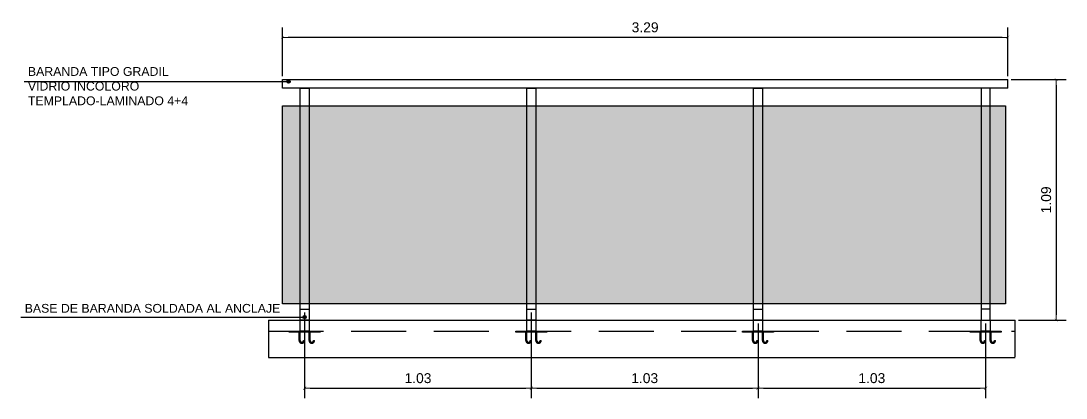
# Model space of a CAD drawing. Extents: x 465 to 637, y -105 to -61.
# Drawn here: x 590.081 to 594.83, y -64.207 to -62.491 of the extents above; entities that cross this region are included whole.
import ezdxf

# ---------------------------------------------------------------- set-up
doc = ezdxf.new("R2010")
doc.units = 0
doc.linetypes.add('DASHED2', pattern=[0.375, 0.25, -0.125])
for name, color, linetype in [('A-Balcon', 1, 'Continuous'), ('Fachada 02', 2, 'Continuous'), ('TX-5-texto 01', 1, 'Continuous')]:
    doc.layers.add(name, color=color, linetype=linetype)
doc.layers.add('A-Cotas', color=1, linetype='Continuous', lineweight=5)
doc.layers.add('M1-Muro Común 20', color=12, linetype='Continuous', transparency=0.5)
doc.styles.add('ARIAL', font='arial.ttf')
doc.styles.add('ROMANS', font='arial.ttf')
doc.dimstyles.new('ST-COTA-25', dxfattribs={"dimscale": 0.25, "dimtxt": 0.18, "dimasz": 0.1, "dimexe": 0.18, "dimexo": 0.0625, "dimgap": 0.09, "dimtad": 1, "dimzin": 4, "dimdsep": 46, "dimtxsty": 'ARIAL', "dimblk1": 'COTA_N', "dimblk2": 'COTA_N', "dimsah": 1, "dimcen": 0.09, "dimclrd": 8, "dimclre": 8, "dimclrt": 140, "dimadec": 0, "dimazin": 0, "dimtfac": 1, "dimtix": 1, "dimtmove": 0, "dimatfit": 3, "dimldrblk": 'COTA_N', "dimfxl": 0.18, "dimtolj": 1, "dimtzin": 0, "dimarcsym": 0})

# ---------------------------------------------------------------- blocks, each defined once
blk = doc.blocks.new('A$C123A79A1')
h = blk.add_hatch(color=256)
h.dxf.hatch_style = 1
edge = h.paths.add_edge_path()
edge.add_arc((0.0029, 0.0029), 0.00293, 0, 360)
blk.add_circle((0.0029, 0.0029), 0.00293)
blk = doc.blocks.new('A$Cc30b21b0')
at = {"color": 252, "linetype": 'DASHED2'}
for p, q in [((-0.025, -0.0425), (-0.025, -0.004)), ((-0.02, -0.0425), (-0.02, -0.004)), ((-0.005, -0.0425), (0, -0.0425)), ((0.02, -0.0425), (0.02, -0.004)), ((0.025, -0.0425), (0.025, -0.004)), ((0.04, -0.0425), (0.045, -0.0425))]:
    blk.add_line(p, q, dxfattribs=at)
for points in [[(-0.02, 0.0503), (0.02, 0.0503), (0.02, 0), (-0.02, 0)], [(-0.07, 0), (0.07, 0), (0.07, -0.004), (-0.07, -0.004)]]:
    blk.add_lwpolyline(points, close=True, dxfattribs=at)
for centre, radius in [((-0.0125, -0.0425), 0.0125), ((-0.0125, -0.0425), 0.0075), ((0.0325, -0.0425), 0.0125), ((0.0325, -0.0425), 0.0075)]:
    blk.add_arc(centre, radius, 180, 0, dxfattribs=at)
blk = doc.blocks.new('COTA_N')
for p, q in [((-1, 0), (0, 0)), ((0, 0.5), (0, -0.5))]:
    blk.add_line(p, q)
at = {"color": 3, "const_width": 0.065}
blk.add_lwpolyline([(0.14, 0.14), (0.28, 0.28), (0, 0), (-0.14, -0.14), (-0.28, -0.28)], dxfattribs=at)
blk = doc.blocks.new('*D386')
at = {"layer": 'A-Cotas', "color": 8, "lineweight": -2, "transparency": 16777216}
for p, q in [((591.3699, -63.8183, 0), (591.3699, -64.2071, 0)), ((592.3999, -63.8182, 0), (592.3999, -64.2071, 0)), ((591.3949, -64.1621, 0), (592.3749, -64.1621, 0))]:
    blk.add_line(p, q, dxfattribs=at)
at = {"layer": 'Defpoints', "color": 0, "transparency": 16777216}
for p in [(591.3699, -63.8027, 0), (592.3999, -63.8026, 0), (592.3999, -64.1621, 0)]:
    blk.add_point(p, dxfattribs=at)
at = {"layer": 'A-Cotas', "color": 8, "lineweight": -2, "transparency": 16777216, "xscale": 0.025, "yscale": 0.025, "zscale": 0.025, "rotation": 180}
blk.add_blockref('COTA_N', (591.3699, -64.1621, 0), dxfattribs=at)
at = {"layer": 'A-Cotas', "color": 8, "lineweight": -2, "transparency": 16777216, "xscale": 0.025, "yscale": 0.025, "zscale": 0.025}
blk.add_blockref('COTA_N', (592.3999, -64.1621, 0), dxfattribs=at)
at = {"layer": 'A-Cotas', "transparency": 16777216, "insert": (591.8849, -64.1166, 0), "char_height": 0.045, "attachment_point": 5, "style": 'ARIAL'}
blk.add_mtext('\\A1;1.03', dxfattribs=at)
blk = doc.blocks.new('*D387')
at = {"layer": 'A-Cotas', "color": 8, "lineweight": -2, "transparency": 16777216}
for p, q in [((592.3999, -63.8182, 0), (592.3999, -64.2071, 0)), ((593.4299, -63.8682, 0), (593.4299, -64.2071, 0)), ((592.4249, -64.1621, 0), (593.4049, -64.1621, 0))]:
    blk.add_line(p, q, dxfattribs=at)
at = {"layer": 'Defpoints', "color": 0, "transparency": 16777216}
for p in [(592.3999, -63.8026, 0), (593.4299, -63.8526, 0), (593.4299, -64.1621, 0)]:
    blk.add_point(p, dxfattribs=at)
at = {"layer": 'A-Cotas', "color": 8, "lineweight": -2, "transparency": 16777216, "xscale": 0.025, "yscale": 0.025, "zscale": 0.025, "rotation": 180}
blk.add_blockref('COTA_N', (592.3999, -64.1621, 0), dxfattribs=at)
at = {"layer": 'A-Cotas', "color": 8, "lineweight": -2, "transparency": 16777216, "xscale": 0.025, "yscale": 0.025, "zscale": 0.025}
blk.add_blockref('COTA_N', (593.4299, -64.1621, 0), dxfattribs=at)
at = {"layer": 'A-Cotas', "transparency": 16777216, "insert": (592.9149, -64.1166, 0), "char_height": 0.045, "attachment_point": 5, "style": 'ARIAL'}
blk.add_mtext('\\A1;1.03', dxfattribs=at)
blk = doc.blocks.new('*D388')
at = {"layer": 'A-Cotas', "color": 8, "lineweight": -2, "transparency": 16777216}
for p, q in [((593.4299, -63.8682, 0), (593.4299, -64.207, 0)), ((594.464, -63.8682, 0), (594.464, -64.207, 0)), ((593.4549, -64.162, 0), (594.439, -64.162, 0))]:
    blk.add_line(p, q, dxfattribs=at)
at = {"layer": 'Defpoints', "color": 0, "transparency": 16777216}
for p in [(593.4299, -63.8526, 0), (594.464, -63.8526, 0), (594.464, -64.162, 0)]:
    blk.add_point(p, dxfattribs=at)
at = {"layer": 'A-Cotas', "color": 8, "lineweight": -2, "transparency": 16777216, "xscale": 0.025, "yscale": 0.025, "zscale": 0.025, "rotation": 180}
blk.add_blockref('COTA_N', (593.4299, -64.162, 0), dxfattribs=at)
at = {"layer": 'A-Cotas', "color": 8, "lineweight": -2, "transparency": 16777216, "xscale": 0.025, "yscale": 0.025, "zscale": 0.025}
blk.add_blockref('COTA_N', (594.464, -64.162, 0), dxfattribs=at)
at = {"layer": 'A-Cotas', "transparency": 16777216, "insert": (593.947, -64.1165, 0), "char_height": 0.045, "attachment_point": 5, "style": 'ARIAL'}
blk.add_mtext('\\A1;1.03', dxfattribs=at)
blk = doc.blocks.new('*D389')
at = {"layer": 'A-Cotas', "color": 8, "lineweight": -2, "transparency": 16777216}
for p, q in [((594.5799, -62.758, 0), (594.8296, -62.758, 0)), ((594.7846, -62.783, 0), (594.7846, -63.8277, 0)), ((594.6132, -63.8527, 0), (594.8296, -63.8527, 0))]:
    blk.add_line(p, q, dxfattribs=at)
at = {"layer": 'Defpoints', "color": 0, "transparency": 16777216}
for p in [(594.5642, -62.758, 0), (594.5976, -63.8527, 0), (594.7846, -63.8527, 0)]:
    blk.add_point(p, dxfattribs=at)
at = {"layer": 'A-Cotas', "color": 8, "lineweight": -2, "transparency": 16777216, "xscale": 0.025, "yscale": 0.025, "zscale": 0.025}
for p, rotation in [((594.7846, -62.758, 0), 90), ((594.7846, -63.8527, 0), 270)]:
    blk.add_blockref('COTA_N', p, dxfattribs=dict(at, rotation=rotation))
at = {"layer": 'A-Cotas', "transparency": 16777216, "insert": (594.7391, -63.3054, 0), "char_height": 0.045, "attachment_point": 5, "rotation": 90, "style": 'ARIAL'}
blk.add_mtext('\\A1;1.09', dxfattribs=at)
blk = doc.blocks.new('*D390')
at = {"layer": 'A-Cotas', "color": 8, "lineweight": -2, "transparency": 16777216}
for p, q in [((591.2697, -62.7424), (591.2697, -62.5213)), ((594.5642, -62.7424), (594.5642, -62.5213)), ((594.5392, -62.5663), (591.2947, -62.5663))]:
    blk.add_line(p, q, dxfattribs=at)
at = {"layer": 'Defpoints', "color": 0, "transparency": 16777216}
for p in [(591.2697, -62.5663), (591.2697, -62.758, 0), (594.5642, -62.758, 0)]:
    blk.add_point(p, dxfattribs=at)
at = {"layer": 'A-Cotas', "color": 8, "lineweight": -2, "transparency": 16777216, "xscale": 0.025, "yscale": 0.025, "zscale": 0.025, "rotation": 180}
blk.add_blockref('COTA_N', (591.2697, -62.5663), dxfattribs=at)
at = {"layer": 'A-Cotas', "color": 8, "lineweight": -2, "transparency": 16777216, "xscale": 0.025, "yscale": 0.025, "zscale": 0.025}
blk.add_blockref('COTA_N', (594.5642, -62.5663), dxfattribs=at)
at = {"layer": 'A-Cotas', "transparency": 16777216, "insert": (592.917, -62.5208), "char_height": 0.045, "attachment_point": 5, "style": 'ARIAL'}
blk.add_mtext('\\A1;3.29', dxfattribs=at)

msp = doc.modelspace()

# ---------------------------------------------------------------- hatches: boundary and pattern name
at = {"layer": 'M1-Muro Común 20', "transparency": 33554460}
h = msp.add_hatch(color=141, dxfattribs=at)
h.dxf.hatch_style = 1
h.paths.add_polyline_path([(594.5542, -63.778), (591.2697, -63.7779), (591.2697, -62.8782), (594.5542, -62.8784)])

# ---------------------------------------------------------------- linework, layer by layer
at = {"layer": 'A-Balcon'}
msp.add_line((594.5642, -62.798, 0), (594.5642, -62.758, 0), dxfattribs=at)
at = {"layer": 'A-Balcon', "elevation": 0}
for points in [[(594.5642, -62.798), (591.2697, -62.798), (591.2697, -62.758), (594.5642, -62.758)], [(591.3499, -63.8526), (591.3499, -62.798), (591.3899, -62.798), (591.3899, -63.8526)], [(592.3799, -63.8526), (592.3799, -62.798), (592.4199, -62.798), (592.4199, -63.8526)], [(593.4099, -63.8526), (593.4099, -62.798), (593.4499, -62.798), (593.4499, -63.8526)], [(594.484, -63.8526), (594.484, -62.798), (594.444, -62.798), (594.444, -63.8526)]]:
    msp.add_lwpolyline(points, dxfattribs=at)
for points in [[(594.5542, -63.778), (591.2697, -63.7779), (591.2697, -62.8782), (594.5542, -62.8784)], [(591.3499, -63.8027), (591.3899, -63.8027), (591.3899, -63.8524), (591.3499, -63.8524)], [(592.3799, -63.8026), (592.4199, -63.8026), (592.4199, -63.8524), (592.3799, -63.8524)], [(593.4099, -63.8027), (593.4499, -63.8027), (593.4499, -63.8526), (593.4099, -63.8526)], [(594.484, -63.8026), (594.444, -63.8026), (594.444, -63.8526), (594.484, -63.8526)]]:
    msp.add_lwpolyline(points, close=True, dxfattribs=at)
at = {"layer": 'Fachada 02'}
for p, q in [((591.2064, -63.8527, 0), (591.2063, -64.0227, 0)), ((591.2063, -63.8527, 0), (591.2063, -63.8527, 0)), ((591.2063, -63.8527, 0), (594.5976, -63.8527, 0)), ((594.5976, -64.0192, 0), (594.5976, -63.8527, 0)), ((591.2063, -64.0227, 0), (594.5976, -64.0227, 0))]:
    msp.add_line(p, q, dxfattribs=at)
at = {"layer": 'Fachada 02', "color": 252, "linetype": 'DASHED2', "true_color": 0x939598, "elevation": 0}
msp.add_lwpolyline([(591.2063, -63.9027), (591.2063, -63.9027), (594.5976, -63.903)], dxfattribs=at)
at = {"layer": 'TX-5-texto 01'}
for p, q in [((590.0954, -62.7675, 0), (591.2951, -62.7675, 0)), ((590.0809, -63.8385, 0), (591.3773, -63.8385, 0))]:
    msp.add_line(p, q, dxfattribs=at)

# ---------------------------------------------------------------- block references
for p in [(591.3699, -63.9027, 0), (592.3999, -63.9027, 0), (593.4299, -63.9029, 0), (594.464, -63.9029, 0)]:
    msp.add_blockref('A$Cc30b21b0', p)
at = {"layer": 'TX-5-texto 01', "xscale": 2.5, "yscale": 2.5, "zscale": 2.5}
for p in [(591.2897, -62.7748, 0), (591.3626, -63.8458, 0)]:
    msp.add_blockref('A$C123A79A1', p, dxfattribs=at)

# ---------------------------------------------------------------- texts
at = {"layer": 'TX-5-texto 01', "char_height": 0.04, "attachment_point": 1, "style": 'ROMANS'}
for s, insert, width in [('BARANDA TIPO GRADIL\\PVIDRIO INCOLORO TEMPLADO-LAMINADO 4+4', (590.1127, -62.7014, 0), 0.963695), ('BASE DE BARANDA SOLDADA AL ANCLAJE', (590.0981, -63.7787, 0), 1.13592)]:
    msp.add_mtext(s, dxfattribs=dict(at, insert=insert, width=width))

# ---------------------------------------------------------------- dimensions: what is measured, and where the dimension line sits
at = {"layer": 'A-Cotas'}
for base, p1, p2, override, picture, middle in [((591.2697, -62.5663), (594.5642, -62.758, 0), (591.2697, -62.758, 0), {"dimclrt": 256, "dimtmove": 1}, '*D390', (592.917, -62.5208)), ((592.3999, -64.1621, 0), (591.3699, -63.8027, 0), (592.3999, -63.8026, 0), {"dimclrt": 256}, '*D386', (591.8849, -64.1166, 0)), ((593.4299, -64.1621, 0), (592.3999, -63.8026, 0), (593.4299, -63.8526, 0), {"dimclrt": 256, "dimtmove": 1}, '*D387', (592.9149, -64.1166, 0)), ((594.464, -64.162, 0), (593.4299, -63.8526, 0), (594.464, -63.8526, 0), {"dimclrt": 256, "dimtmove": 1}, '*D388', (593.947, -64.1165, 0))]:
    dim = msp.add_linear_dim(base=base, p1=p1, p2=p2, dimstyle='ST-COTA-25', override=override, dxfattribs=at)
    dim.commit()
    dim.dimension.update_dxf_attribs({"geometry": picture, "text_midpoint": middle})
dim = msp.add_linear_dim(base=(594.7846, -63.8527, 0), p1=(594.5642, -62.758, 0), p2=(594.5976, -63.8527, 0), angle=90, dimstyle='ST-COTA-25', override={"dimclrt": 256, "dimtmove": 1}, dxfattribs=at)
dim.commit()
dim.dimension.update_dxf_attribs({"geometry": '*D389', "text_midpoint": (594.7391, -63.3054, 0)})

doc.saveas('drawing.dxf')
